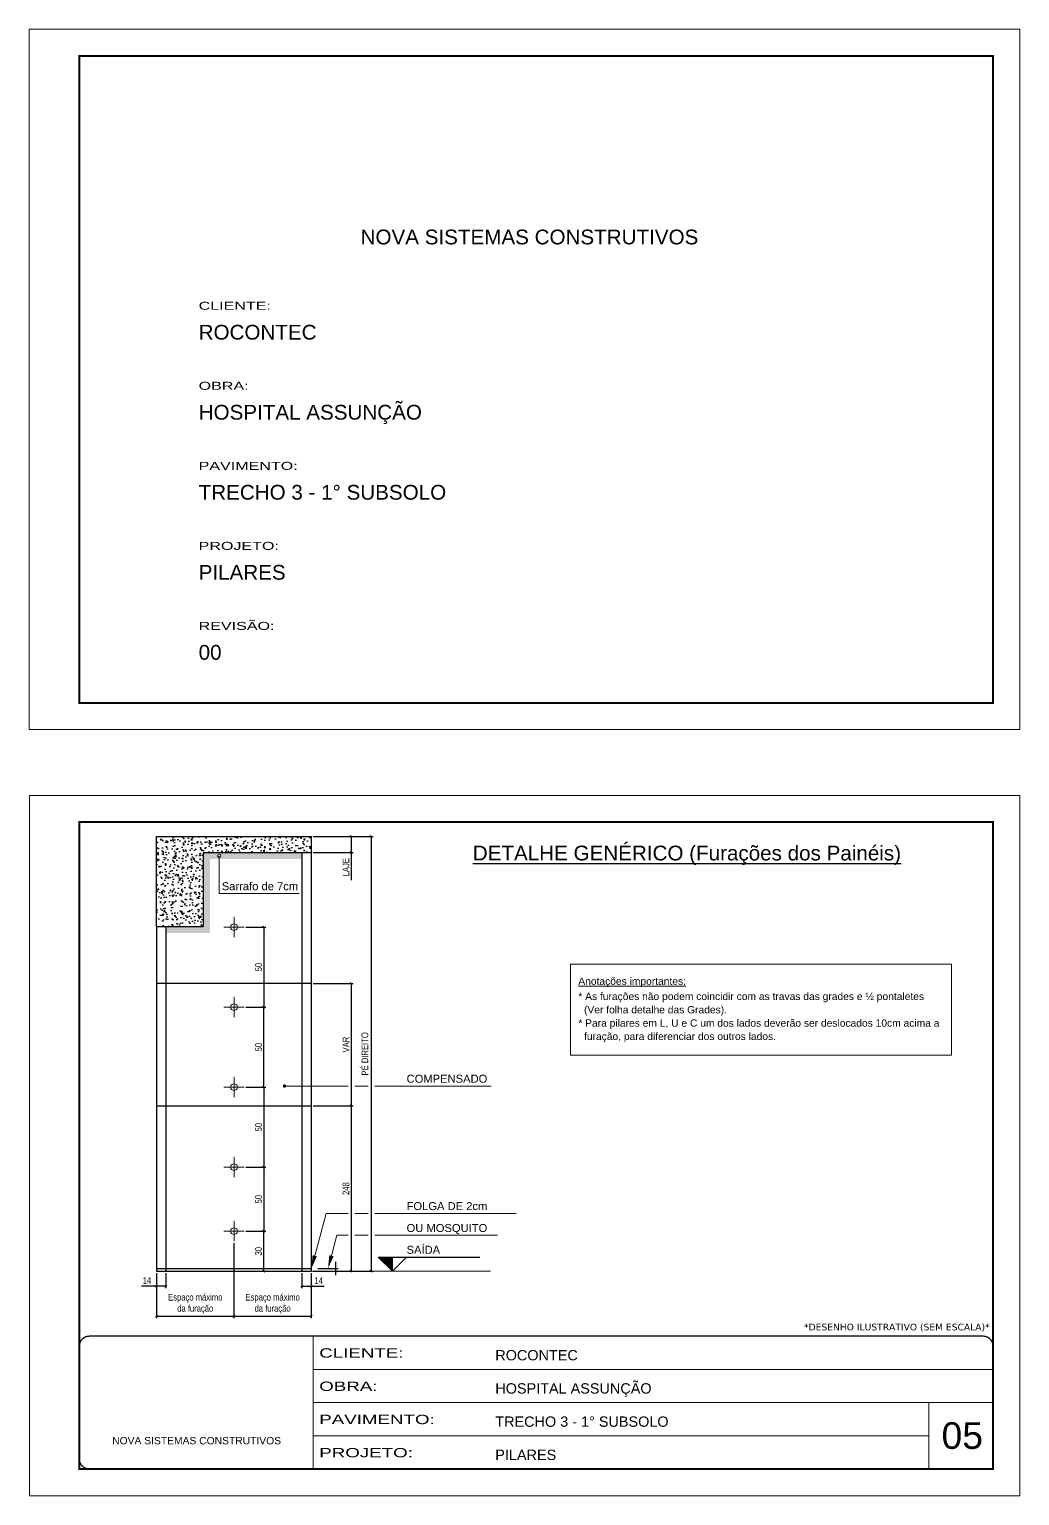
# Model space of a CAD drawing. Extents: x 2102 to 8383, y -13264 to 2718.
# Drawn here: x 2102 to 3587, y 519 to 2718 of the extents above; entities that cross this region are included whole.
import ezdxf
from ezdxf.enums import TextEntityAlignment as Align

# ---------------------------------------------------------------- set-up
doc = ezdxf.new("R2010")
doc.units = 0
for name, pattern in [('CONTINUO', [0]), ('DASHED', [0.75, 0.5, -0.25]), ('HIDDEN', [0.375, 0.25, -0.125])]:
    doc.linetypes.add(name, pattern=pattern)
for name, color, linetype, lineweight in [('CARIMBO', 255, 'Continuous', 9), ('CONCRETO', 251, 'Continuous', 25), ('Folhas', 255, 'Continuous', 9), ('Hachura', 251, 'Continuous', 9), ('SARRAFO DE PRESSAO', 251, 'DASHED', 9)]:
    doc.layers.add(name, color=color, linetype=linetype, lineweight=lineweight)
for name, color, linetype in [('COTA', 241, 'Continuous'), ('NIVEL', 7, 'Continuous'), ('Painéis', 200, 'Continuous'), ('SARR_2.2x7', 40, 'Continuous'), ('SARRAFO', 251, 'Continuous')]:
    doc.layers.add(name, color=color, linetype=linetype)
doc.styles.add('ARIAL', font='arial.ttf')
doc.styles.add('COTA TECNICA-50', font='techl___.ttf', dxfattribs={"height": 10})
doc.styles.add('stylellllll', font='verdana.ttf', dxfattribs={"height": 2})
doc.styles.add('Tecnologia', font='')
doc.styles.get('Tecnologia').set_extended_font_data('Forgotten Futurist')
doc.dimstyles.new('COTA PAINEL-50', dxfattribs={"dimtxt": 10, "dimasz": 3, "dimexe": 3, "dimexo": 3, "dimgap": 3, "dimtad": 1, "dimdec": 1, "dimzin": 12, "dimdsep": 46, "dimtxsty": 'COTA TECNICA-50', "dimblk1": 'OBLIQUE', "dimblk2": 'OBLIQUE', "dimsah": 1, "dimcen": 0.9, "dimclrd": 4, "dimclre": 4, "dimclrt": 240, "dimadec": 1, "dimazin": 3, "dimtfac": 1, "dimtdec": 1, "dimtmove": 0, "dimatfit": 3, "dimfxl": 1, "dimtolj": 1, "dimtzin": 12, "dimarcsym": 0})
pattern_1 = [(50, (-4891.949, -13639.296), (18.218467, -1.593909), [1.905, -20.955]), (355, (-4891.949, -13639.296), (-3.524283, 19.105664), [1.524, -16.764]), (100.451, (-4890.43, -13639.429), (14.69425, 17.511669), [1.619, -17.809]), (46.1842, (-4891.949, -13634.216), (27.107904, -4.204233), [2.8575, -31.4325]), (96.6356, (-4889.69, -13634.567), (23.740423, 24.742556), [2.4285, -26.7135]), (351.184, (-4891.95, -13634.216), (23.74046, 24.74251), [2.286, -25.146]), (21, (-4889.409, -13635.486), (15.161488, -10.226552), [1.905, -20.955]), (326, (-4889.409, -13635.486), (6.180203, 18.418797), [1.524, -16.764]), (71.4514, (-4888.145, -13636.338), (21.341649, 8.192286), [1.619, -17.809]), (37.5, (-4891.949, -13639.296), (0.3088603, 8.455504), [0, -16.5608, 0, -17.018, 0, -16.8275]), (7.5, (-4891.949, -13639.296), (6.6819663, 10.0180575), [0, -9.7028, 0, -16.1798, 0, -6.4135]), (327.5, (-4897.613, -13639.296), (13.5590595, -0.5728744), [0, -6.35, 0, -19.812, 0, -26.289]), (317.5, (-4900.153, -13639.296), (14.812918, 2.542649), [0, -8.255, 0, -13.1572, 0, -18.669])]

# ---------------------------------------------------------------- blocks, each defined once
blk = doc.blocks.new('_Oblique')
at = {"color": 0, "linetype": 'ByBlock', "lineweight": -2}
blk.add_line((-0.5, -0.5), (0.5, 0.5), dxfattribs=at)
blk = doc.blocks.new('*D177')
at = {"layer": 'COTA', "color": 4, "lineweight": -2, "transparency": 16777216}
for p, q in [((2528.1, 1507.5), (2588.1, 1507.5)), ((2585.1, 1507.5), (2585.1, 1483.5)), ((2528.1, 1483.5), (2588.1, 1483.5)), ((2585.1, 1483.5), (2585.1, 1442.1))]:
    blk.add_line(p, q, dxfattribs=at)
at = {"layer": 'Defpoints', "color": 0, "transparency": 16777216}
for p in [(2525.1, 1507.5), (2525.1, 1483.5), (2585.1, 1483.5)]:
    blk.add_point(p, dxfattribs=at)
at = {"layer": 'COTA', "color": 4, "lineweight": -2, "transparency": 16777216, "xscale": 3, "yscale": 3, "zscale": 3}
for p, rotation in [((2585.1, 1507.5), 90), ((2585.1, 1483.5), 270)]:
    blk.add_blockref('_Oblique', p, dxfattribs=dict(at, rotation=rotation))
at = {"layer": 'COTA', "color": 240, "transparency": 16777216, "insert": (2577, 1461.3), "char_height": 10, "attachment_point": 5, "rotation": 90, "style": 'COTA TECNICA-50'}
blk.add_mtext('\\A1;LAJE', dxfattribs=at)
blk = doc.blocks.new('*D178')
at = {"layer": 'COTA', "color": 4, "lineweight": -2, "transparency": 16777216}
for p, q in [((2528.1, 1103.5), (2588.1, 1103.5)), ((2585.1, 1103.5), (2585.1, 855.5)), ((2528.1, 855.5), (2588.1, 855.5))]:
    blk.add_line(p, q, dxfattribs=at)
at = {"layer": 'Defpoints', "color": 0, "transparency": 16777216}
for p in [(2525.1, 1103.5), (2525.1, 855.5), (2585.1, 855.5)]:
    blk.add_point(p, dxfattribs=at)
at = {"layer": 'COTA', "color": 4, "lineweight": -2, "transparency": 16777216, "xscale": 3, "yscale": 3, "zscale": 3}
for p, rotation in [((2585.1, 1103.5), 90), ((2585.1, 855.5), 270)]:
    blk.add_blockref('_Oblique', p, dxfattribs=dict(at, rotation=rotation))
at = {"layer": 'COTA', "color": 240, "transparency": 16777216, "insert": (2577, 979.5), "char_height": 10, "attachment_point": 5, "rotation": 90, "style": 'COTA TECNICA-50'}
blk.add_mtext('\\A1;248', dxfattribs=at)
blk = doc.blocks.new('*D179')
at = {"layer": 'COTA', "color": 4, "lineweight": -2, "transparency": 16777216}
for p, q in [((2528.1, 1507.5), (2618.1, 1507.5)), ((2615.1, 1507.5), (2615.1, 855.5)), ((2528.1, 855.5), (2618.1, 855.5))]:
    blk.add_line(p, q, dxfattribs=at)
at = {"layer": 'Defpoints', "color": 0, "transparency": 16777216}
for p in [(2525.1, 1507.5), (2525.1, 855.5), (2615.1, 855.5)]:
    blk.add_point(p, dxfattribs=at)
at = {"layer": 'COTA', "color": 4, "lineweight": -2, "transparency": 16777216, "xscale": 3, "yscale": 3, "zscale": 3}
for p, rotation in [((2615.1, 1507.5), 90), ((2615.1, 855.5), 270)]:
    blk.add_blockref('_Oblique', p, dxfattribs=dict(at, rotation=rotation))
at = {"layer": 'COTA', "color": 240, "transparency": 16777216, "insert": (2605.5, 1181.5), "char_height": 10, "attachment_point": 5, "rotation": 90, "style": 'COTA TECNICA-50'}
blk.add_mtext('\\A1;PÉ DIREITO', dxfattribs=at)
blk = doc.blocks.new('Furação')
at = {"color": 2}
for p, q in [((3747.5, 717.9), (3747.5, 702.9)), ((3740, 710.4), (3755, 710.4))]:
    blk.add_line(p, q, dxfattribs=at)
blk.add_circle((3747.5, 710.4), 2.5, dxfattribs=at)
blk = doc.blocks.new('*D180')
at = {"layer": 'COTA', "color": 4, "lineweight": -2, "transparency": 16777216}
for p, q in [((2409.1, 897.5), (2409.1, 785.4)), ((2293.1, 852.5), (2293.1, 785.4)), ((2293.1, 788.4), (2409.1, 788.4))]:
    blk.add_line(p, q, dxfattribs=at)
at = {"layer": 'Defpoints', "color": 0, "transparency": 16777216}
for p in [(2409.1, 900.5), (2293.1, 855.5), (2409.1, 788.4)]:
    blk.add_point(p, dxfattribs=at)
at = {"layer": 'COTA', "color": 4, "lineweight": -2, "transparency": 16777216, "xscale": 3, "yscale": 3, "zscale": 3, "rotation": 180}
blk.add_blockref('_Oblique', (2293.1, 788.4), dxfattribs=at)
at = {"layer": 'COTA', "color": 4, "lineweight": -2, "transparency": 16777216, "xscale": 3, "yscale": 3, "zscale": 3}
blk.add_blockref('_Oblique', (2409.1, 788.4), dxfattribs=at)
at = {"layer": 'COTA', "color": 240, "transparency": 16777216, "insert": (2351.1, 806.7), "char_height": 10, "attachment_point": 5, "style": 'COTA TECNICA-50'}
blk.add_mtext('\\A1;Espaço máximo\\Pda furação', dxfattribs=at)
blk = doc.blocks.new('*D181')
at = {"layer": 'COTA', "color": 4, "lineweight": -2, "transparency": 16777216}
for p, q in [((2409.1, 897.5), (2409.1, 785.4)), ((2525.1, 852.5), (2525.1, 785.4)), ((2409.1, 788.4), (2525.1, 788.4))]:
    blk.add_line(p, q, dxfattribs=at)
at = {"layer": 'Defpoints', "color": 0, "transparency": 16777216}
for p in [(2409.1, 900.5), (2525.1, 855.5), (2525.1, 788.4)]:
    blk.add_point(p, dxfattribs=at)
at = {"layer": 'COTA', "color": 4, "lineweight": -2, "transparency": 16777216, "xscale": 3, "yscale": 3, "zscale": 3, "rotation": 180}
blk.add_blockref('_Oblique', (2409.1, 788.4), dxfattribs=at)
at = {"layer": 'COTA', "color": 4, "lineweight": -2, "transparency": 16777216, "xscale": 3, "yscale": 3, "zscale": 3}
blk.add_blockref('_Oblique', (2525.1, 788.4), dxfattribs=at)
at = {"layer": 'COTA', "color": 240, "transparency": 16777216, "insert": (2467.1, 806.7), "char_height": 10, "attachment_point": 5, "style": 'COTA TECNICA-50'}
blk.add_mtext('\\A1;Espaço máximo\\Pda furação', dxfattribs=at)
blk = doc.blocks.new('*D182')
at = {"layer": 'COTA', "color": 4, "lineweight": -2, "transparency": 16777216}
for p, q in [((2293.1, 852.5), (2293.1, 830.4)), ((2307.1, 852.5), (2307.1, 830.4)), ((2293.1, 833.4), (2270.6, 833.4)), ((2307.1, 833.4), (2293.1, 833.4))]:
    blk.add_line(p, q, dxfattribs=at)
at = {"layer": 'Defpoints', "color": 0, "transparency": 16777216}
for p in [(2293.1, 855.5), (2307.1, 855.5), (2307.1, 833.4)]:
    blk.add_point(p, dxfattribs=at)
at = {"layer": 'COTA', "color": 4, "lineweight": -2, "transparency": 16777216, "xscale": 3, "yscale": 3, "zscale": 3, "rotation": 180}
blk.add_blockref('_Oblique', (2293.1, 833.4), dxfattribs=at)
at = {"layer": 'COTA', "color": 4, "lineweight": -2, "transparency": 16777216, "xscale": 3, "yscale": 3, "zscale": 3}
blk.add_blockref('_Oblique', (2307.1, 833.4), dxfattribs=at)
at = {"layer": 'COTA', "color": 240, "transparency": 16777216, "insert": (2278.7, 841.5), "char_height": 10, "attachment_point": 5, "style": 'COTA TECNICA-50'}
blk.add_mtext('\\A1;14', dxfattribs=at)
blk = doc.blocks.new('*D183')
at = {"layer": 'COTA', "color": 4, "lineweight": -2, "transparency": 16777216}
for p, q in [((2511.1, 852.5), (2511.1, 830.4)), ((2525.1, 852.5), (2525.1, 830.4)), ((2511.1, 833.4), (2525.1, 833.4)), ((2525.1, 833.4), (2544.3, 833.4))]:
    blk.add_line(p, q, dxfattribs=at)
at = {"layer": 'Defpoints', "color": 0, "transparency": 16777216}
for p in [(2511.1, 855.5), (2525.1, 855.5), (2525.1, 833.4)]:
    blk.add_point(p, dxfattribs=at)
at = {"layer": 'COTA', "color": 4, "lineweight": -2, "transparency": 16777216, "xscale": 3, "yscale": 3, "zscale": 3, "rotation": 180}
blk.add_blockref('_Oblique', (2511.1, 833.4), dxfattribs=at)
at = {"layer": 'COTA', "color": 4, "lineweight": -2, "transparency": 16777216, "xscale": 3, "yscale": 3, "zscale": 3}
blk.add_blockref('_Oblique', (2525.1, 833.4), dxfattribs=at)
at = {"layer": 'COTA', "color": 240, "transparency": 16777216, "insert": (2536.2, 841.5), "char_height": 10, "attachment_point": 5, "style": 'COTA TECNICA-50'}
blk.add_mtext('\\A1;14', dxfattribs=at)
blk = doc.blocks.new('*D184')
at = {"layer": 'COTA', "color": 4, "lineweight": -2, "transparency": 16777216}
for p, q in [((2427.1, 915.5), (2457.1, 915.5)), ((2454.1, 855.5), (2454.1, 915.5))]:
    blk.add_line(p, q, dxfattribs=at)
at = {"layer": 'Defpoints', "color": 0, "transparency": 16777216}
for p in [(2424.1, 915.5), (2454.1, 915.5), (2454.1, 855.5)]:
    blk.add_point(p, dxfattribs=at)
at = {"layer": 'COTA', "color": 4, "lineweight": -2, "transparency": 16777216, "xscale": 3, "yscale": 3, "zscale": 3}
for p, rotation in [((2454.1, 915.5), 90), ((2454.1, 855.5), 270)]:
    blk.add_blockref('_Oblique', p, dxfattribs=dict(at, rotation=rotation))
at = {"layer": 'COTA', "color": 240, "transparency": 16777216, "insert": (2445.9, 885.5), "char_height": 10, "attachment_point": 5, "rotation": 90, "style": 'COTA TECNICA-50'}
blk.add_mtext('\\A1;30', dxfattribs=at)
blk = doc.blocks.new('*D185')
at = {"layer": 'COTA', "color": 4, "lineweight": -2, "transparency": 16777216}
for p, q in [((2427.1, 1011.5), (2457.1, 1011.5)), ((2454.1, 1011.5), (2454.1, 915.5)), ((2427.1, 915.5), (2457.1, 915.5))]:
    blk.add_line(p, q, dxfattribs=at)
at = {"layer": 'Defpoints', "color": 0, "transparency": 16777216}
for p in [(2424.1, 1011.5), (2424.1, 915.5), (2454.1, 915.5)]:
    blk.add_point(p, dxfattribs=at)
at = {"layer": 'COTA', "color": 4, "lineweight": -2, "transparency": 16777216, "xscale": 3, "yscale": 3, "zscale": 3}
for p, rotation in [((2454.1, 1011.5), 90), ((2454.1, 915.5), 270)]:
    blk.add_blockref('_Oblique', p, dxfattribs=dict(at, rotation=rotation))
at = {"layer": 'COTA', "color": 240, "transparency": 16777216, "insert": (2446, 963.5), "char_height": 10, "attachment_point": 5, "rotation": 90, "style": 'COTA TECNICA-50'}
blk.add_mtext('\\A1;50', dxfattribs=at)
blk = doc.blocks.new('*D186')
at = {"layer": 'COTA', "color": 4, "lineweight": -2, "transparency": 16777216}
for p, q in [((2427.1, 1131.5), (2457.1, 1131.5)), ((2454.1, 1131.5), (2454.1, 1011.5)), ((2427.1, 1011.5), (2457.1, 1011.5))]:
    blk.add_line(p, q, dxfattribs=at)
at = {"layer": 'Defpoints', "color": 0, "transparency": 16777216}
for p in [(2424.1, 1131.5), (2424.1, 1011.5), (2454.1, 1011.5)]:
    blk.add_point(p, dxfattribs=at)
at = {"layer": 'COTA', "color": 4, "lineweight": -2, "transparency": 16777216, "xscale": 3, "yscale": 3, "zscale": 3}
for p, rotation in [((2454.1, 1131.5), 90), ((2454.1, 1011.5), 270)]:
    blk.add_blockref('_Oblique', p, dxfattribs=dict(at, rotation=rotation))
at = {"layer": 'COTA', "color": 240, "transparency": 16777216, "insert": (2446, 1071.5), "char_height": 10, "attachment_point": 5, "rotation": 90, "style": 'COTA TECNICA-50'}
blk.add_mtext('\\A1;50', dxfattribs=at)
blk = doc.blocks.new('*D187')
at = {"layer": 'COTA', "color": 4, "lineweight": -2, "transparency": 16777216}
for p, q in [((2427.1, 1251.5), (2457.1, 1251.5)), ((2454.1, 1131.5), (2454.1, 1251.5)), ((2427.1, 1131.5), (2457.1, 1131.5))]:
    blk.add_line(p, q, dxfattribs=at)
at = {"layer": 'Defpoints', "color": 0, "transparency": 16777216}
for p in [(2424.1, 1251.5), (2454.1, 1251.5), (2424.1, 1131.5)]:
    blk.add_point(p, dxfattribs=at)
at = {"layer": 'COTA', "color": 4, "lineweight": -2, "transparency": 16777216, "xscale": 3, "yscale": 3, "zscale": 3}
for p, rotation in [((2454.1, 1251.5), 90), ((2454.1, 1131.5), 270)]:
    blk.add_blockref('_Oblique', p, dxfattribs=dict(at, rotation=rotation))
at = {"layer": 'COTA', "color": 240, "transparency": 16777216, "insert": (2446, 1191.5), "char_height": 10, "attachment_point": 5, "rotation": 90, "style": 'COTA TECNICA-50'}
blk.add_mtext('\\A1;50', dxfattribs=at)
blk = doc.blocks.new('*D188')
at = {"layer": 'COTA', "color": 4, "lineweight": -2, "transparency": 16777216}
for p, q in [((2427.1, 1371.5), (2457.1, 1371.5)), ((2454.1, 1371.5), (2454.1, 1251.5)), ((2427.1, 1251.5), (2457.1, 1251.5))]:
    blk.add_line(p, q, dxfattribs=at)
at = {"layer": 'Defpoints', "color": 0, "transparency": 16777216}
for p in [(2424.1, 1371.5), (2424.1, 1251.5), (2454.1, 1251.5)]:
    blk.add_point(p, dxfattribs=at)
at = {"layer": 'COTA', "color": 4, "lineweight": -2, "transparency": 16777216, "xscale": 3, "yscale": 3, "zscale": 3}
for p, rotation in [((2454.1, 1371.5), 90), ((2454.1, 1251.5), 270)]:
    blk.add_blockref('_Oblique', p, dxfattribs=dict(at, rotation=rotation))
at = {"layer": 'COTA', "color": 240, "transparency": 16777216, "insert": (2446, 1311.5), "char_height": 10, "attachment_point": 5, "rotation": 90, "style": 'COTA TECNICA-50'}
blk.add_mtext('\\A1;50', dxfattribs=at)
blk = doc.blocks.new('_Dot')
at = {"color": 0, "linetype": 'ByBlock', "lineweight": -2}
blk.add_line((-0.5, 0), (-1, 0), dxfattribs=at)
at = {"color": 0, "linetype": 'ByBlock', "const_width": 0.5}
blk.add_lwpolyline([(-0.25, 0, 1), (0.25, 0, 1)], format="xyb", close=True, dxfattribs=at)
blk = doc.blocks.new('*D189')
at = {"layer": 'COTA', "color": 4, "lineweight": -2, "transparency": 16777216}
for p, q in [((2528.1, 1287.2), (2588.1, 1287.2)), ((2585.1, 1287.2), (2585.1, 1103.5)), ((2528.1, 1103.5), (2588.1, 1103.5))]:
    blk.add_line(p, q, dxfattribs=at)
at = {"layer": 'Defpoints', "color": 0, "transparency": 16777216}
for p in [(2525.1, 1287.2), (2525.1, 1103.5), (2585.1, 1103.5)]:
    blk.add_point(p, dxfattribs=at)
at = {"layer": 'COTA', "color": 4, "lineweight": -2, "transparency": 16777216, "xscale": 3, "yscale": 3, "zscale": 3}
for p, rotation in [((2585.1, 1287.2), 90), ((2585.1, 1103.5), 270)]:
    blk.add_blockref('_Oblique', p, dxfattribs=dict(at, rotation=rotation))
at = {"layer": 'COTA', "color": 240, "transparency": 16777216, "insert": (2577.1, 1195.4), "char_height": 10, "attachment_point": 5, "rotation": 90, "style": 'COTA TECNICA-50'}
blk.add_mtext('\\A1;VAR', dxfattribs=at)
blk = doc.blocks.new('9999999999')
at = {"color": 30, "linetype": 'CONTINUO'}
for p, q in [((98564.6, 34230.2), (98564.6, 34429.4)), ((98564.6, 34379.6), (99584, 34379.6)), ((98564.6, 34329.8), (99488, 34329.8)), ((99584, 34329.8), (99488, 34329.8)), ((99488, 34329.8), (99488, 34230.2)), ((98564.6, 34280), (99488, 34280))]:
    blk.add_line(p, q, dxfattribs=at)
at = {"color": 30, "linetype": 'CONTINUO', "const_width": 2}
blk.add_lwpolyline([(99584, 34230.2), (99584, 34414.4, 0.414214), (99569, 34429.4), (98229, 34429.4, 0.414214), (98214, 34414.4), (98214, 34245.2, 0.414214), (98229, 34230.2), (99584, 34230.2)], format="xyb", dxfattribs=at)
at = {"layer": 'Folhas'}
blk.add_lwpolyline([(98139, 34190.2), (99624, 34190.2), (99624, 35240.2), (98139, 35240.2)], close=True, dxfattribs=at)
at = {"layer": 'Folhas', "color": 30, "const_width": 3}
blk.add_lwpolyline([(98214, 34230.2), (99584, 34230.2), (99584, 35200.2), (98214, 35200.2)], close=True, dxfattribs=at)
at = {"color": 7, "linetype": 'Continuous', "ltscale": 5, "style": 'ARIAL'}
for s, height, p in [('ROCONTEC', 15.48, (98837.7, 34393.1)), ('HOSPITAL ASSUNÇÃO', 15.483, (98837.7, 34343.3)), ('TRECHO 3 - 1° SUBSOLO', 15.483, (98837.7, 34293.5)), ('NOVA SISTEMAS CONSTRUTIVOS', 11.059, (98263.2, 34267.2)), ('PILARES', 15.48, (98837.7, 34243.7))]:
    blk.add_text(s, height=height, dxfattribs=at).set_placement(p)
at = {"layer": 'Folhas', "color": 7, "style": 'Tecnologia', "width": 1.5}
for s, p in [('CLIENTE:', (98573.7, 34397.2)), ('OBRA:', (98573.7, 34347.3)), ('PAVIMENTO:', (98573.7, 34297.5)), ('PROJETO:', (98573.7, 34247.7))]:
    blk.add_text(s, height=14, dxfattribs=at).set_placement(p)

msp = doc.modelspace()

# ---------------------------------------------------------------- hatches: boundary and pattern name
at = {"layer": 'CONCRETO'}
h = msp.add_hatch(dxfattribs=at)
h.set_pattern_fill('AR-CONC', color=256, scale=0.1, style=0)
h.set_pattern_definition(pattern_1)
h.paths.add_polyline_path([(2363.14, 1483.51), (2442.14, 1483.51), (2442.14, 1507.51), (2293.14, 1507.51), (2293.14, 1372.51), (2363.14, 1372.51)])
h = msp.add_hatch(dxfattribs=at)
h.set_pattern_fill('AR-CONC', color=256, scale=0.1, style=0)
h.set_pattern_definition(pattern_1)
h.paths.add_polyline_path([(2442.14, 1507.51), (2442.14, 1483.51), (2525.14, 1483.51), (2525.14, 1507.51)])
at = {"layer": 'NIVEL'}
msp.add_hatch(color=256, dxfattribs=at).paths.add_polyline_path([(2625.55, 876.72), (2646.77, 855.51), (2646.77, 876.72)])
at = {"layer": 'SARRAFO'}
msp.add_hatch(color=256, dxfattribs=at).paths.add_polyline_path([(2363.14, 1372.51), (2307.14, 1372.51), (2307.14, 1362.51), (2373.14, 1362.51), (2373.14, 1473.51), (2387.14, 1473.51), (2387.14, 1476.01, -0.4142136), (2384.64, 1478.51, -1), (2389.64, 1478.51, -0.4142136), (2387.14, 1476.01), (2387.14, 1473.51), (2511.14, 1473.51), (2511.14, 1483.51), (2363.14, 1483.51)])

# ---------------------------------------------------------------- linework, layer by layer
for p, q in [((2535.14, 859.51), (2565.14, 859.51)), ((2561.14, 869.51), (2561.14, 849.51))]:
    msp.add_line(p, q)
at = {"layer": 'CONCRETO'}
for p, q in [((2293.14, 1507.51), (2525.14, 1507.51)), ((2293.14, 1372.51), (2293.14, 1507.51)), ((2525.14, 1507.51), (2525.14, 1483.51))]:
    msp.add_line(p, q, dxfattribs=at)
at = {"layer": 'Folhas'}
msp.add_lwpolyline([(2102.28, 1667.6), (3587.28, 1667.6), (3587.28, 2717.6), (2102.28, 2717.6)], close=True, dxfattribs=at)
at = {"layer": 'Folhas', "color": 30, "const_width": 3}
msp.add_lwpolyline([(2177.28, 1707.6), (3547.28, 1707.6), (3547.28, 2677.6), (2177.28, 2677.6)], close=True, dxfattribs=at)
at = {"layer": 'Folhas', "color": 30}
msp.add_lwpolyline([(2913.76, 1316.05), (3484.97, 1316.05), (3484.97, 1179.55), (2913.76, 1179.55)], close=True, dxfattribs=at)
at = {"layer": 'Hachura'}
for p, q in [((2387.14, 1478.51), (2387.14, 1421.83)), ((2387.14, 1421.83), (2506.82, 1421.83)), ((2489.89, 1133.19), (2580.14, 1133.19)), ((2590.14, 1133.19), (2610.14, 1133.19)), ((2620.14, 1133.19), (2794.61, 1133.19)), ((2530.31, 878.83), (2547.3, 942.21)), ((2547.3, 942.21), (2580.14, 942.21)), ((2590.14, 942.21), (2610.14, 942.21)), ((2620.14, 942.21), (2832.52, 942.21)), ((2555.31, 878.83), (2563.5, 909.37)), ((2563.5, 909.37), (2580.14, 909.37)), ((2590.14, 909.37), (2610.14, 909.37)), ((2620.14, 909.37), (2804.52, 909.37))]:
    msp.add_line(p, q, dxfattribs=at)
at = {"layer": 'Hachura', "ltscale": 0.5}
msp.add_lwpolyline([(2525.14, 855.51), (2793.95, 855.51)], dxfattribs=at)
at = {"layer": 'Hachura'}
msp.add_circle((2387.14, 1478.51), 2.5, dxfattribs=at)
for points in [[(2533.53, 877.96), (2525.14, 859.51), (2527.09, 879.69)], [(2558.53, 877.96), (2550.14, 859.51), (2552.09, 879.69)]]:
    msp.add_solid(points, dxfattribs=at)
at = {"layer": 'NIVEL'}
for p, q in [((2646.77, 855.51), (2625.55, 876.72)), ((2625.55, 876.72), (2777.76, 876.72)), ((2646.77, 855.51), (2667.98, 876.72)), ((2646.77, 855.51), (2646.77, 876.72))]:
    msp.add_line(p, q, dxfattribs=at)
at = {"layer": 'Painéis'}
for p, q in [((2363.14, 1483.51), (2525.14, 1483.51)), ((2363.14, 1483.51), (2363.14, 1372.51)), ((2525.14, 1483.51), (2525.14, 855.51)), ((2293.14, 1372.51), (2363.14, 1372.51)), ((2293.14, 1372.51), (2293.14, 855.51)), ((2293.14, 1287.22), (2525.14, 1287.22)), ((2293.14, 1103.51), (2525.14, 1103.51)), ((2293.14, 859.51), (2525.14, 859.51)), ((2293.14, 855.51), (2525.14, 855.51))]:
    msp.add_line(p, q, dxfattribs=at)
at = {"layer": 'SARR_2.2x7', "linetype": 'HIDDEN'}
for p, q in [((2511.14, 1483.51), (2511.14, 855.51)), ((2307.14, 1372.51), (2307.14, 855.51))]:
    msp.add_line(p, q, dxfattribs=at)

# ---------------------------------------------------------------- block references
at = {"layer": 'CARIMBO', "xscale": 2, "yscale": 2, "zscale": 2}
for p in [(-5085.81, -49.28), (-5085.81, -169.28), (-5085.81, -289.28), (-5085.81, -409.28), (-5085.81, -505.28)]:
    msp.add_blockref('Furação', p, dxfattribs=at)
at = {"layer": 'Hachura', "xscale": 5, "yscale": 5, "zscale": 5, "rotation": 180}
msp.add_blockref('_Dot', (2484.89, 1133.19), dxfattribs=at)
at = {"layer": 'SARRAFO DE PRESSAO', "color": 6, "linetype": 'ByBlock'}
msp.add_blockref('9999999999', (-96036.69, -33671.18), dxfattribs=at)

# ---------------------------------------------------------------- texts
at = {"color": 0, "linetype": 'Continuous', "ltscale": 5, "style": 'ARIAL'}
for s, height, p in [('NOVA SISTEMAS CONSTRUTIVOS', 22.1184, (2599.02, 2395.18)), ('ROCONTEC', 22.118, (2356.18, 2252.4)), ('HOSPITAL ASSUNÇÃO', 22.1184, (2356.18, 2132.4)), ('TRECHO 3 - 1° SUBSOLO', 22.1184, (2356.18, 2012.4)), ('PILARES', 22.118, (2356.18, 1892.4)), ('00', 22.118, (2356.18, 1772.4))]:
    msp.add_text(s, height=height, dxfattribs=at).set_placement(p)
msp.add_text('%%UDETALHE GENÉRICO (Furações dos Painéis)', height=22.1184, dxfattribs=at).set_placement((3088.32, 1471.49), align=Align.CENTER)
at = {"layer": 'CARIMBO', "color": 0, "linetype": 'Continuous', "ltscale": 5, "style": 'ARIAL'}
for s, p in [('Sarrafo de 7cm', (2390.82, 1426.83)), ('COMPENSADO', (2667.98, 1138.19)), ('FOLGA DE 2cm', (2667.98, 947.21)), ('OU MOSQUITO', (2667.98, 914.37)), ('SAÍDA', (2667.98, 881.72))]:
    msp.add_text(s, height=12, dxfattribs=at).set_placement(p)
at = {"layer": 'CARIMBO', "style": 'stylellllll'}
msp.add_text('*DESENHO ILUSTRATIVO (SEM ESCALA)*', height=10, dxfattribs=at).set_placement((3542.28, 766.85), align=Align.RIGHT)
at = {"layer": 'CARIMBO', "style": 'ARIAL'}
msp.add_text('05', height=40, dxfattribs=at).set_placement((3470.14, 589.17))
msp.add_text('05', height=40, dxfattribs=at).set_placement((3470.14, 589.17))
at = {"layer": 'Folhas', "color": 30, "style": 'Tecnologia', "width": 1.5}
for s, p in [('CLIENTE:', (2356.18, 2297.11)), ('OBRA:', (2356.18, 2177.11)), ('PAVIMENTO:', (2356.18, 2057.11)), ('PROJETO:', (2356.18, 1937.11)), ('REVISÃO:', (2356.18, 1817.11))]:
    msp.add_text(s, height=12, dxfattribs=at).set_placement(p)
at = {"layer": 'Folhas', "color": 7, "style": 'ARIAL'}
for s, p in [('%%UAnotações importantes:', (2925.51, 1284.93)), ('* As furações não podem coincidir com as travas das grades e ½ pontaletes', (2925.51, 1262.19)), ('  (Ver folha detalhe das Grades).', (2925.51, 1242.19)), ('* Para pilares em L, U e C um dos lados deverão ser deslocados 10cm acima a', (2925.51, 1222.19)), ('  furação, para diferenciar dos outros lados.', (2925.51, 1202.19))]:
    msp.add_text(s, height=11, dxfattribs=at).set_placement(p)

# ---------------------------------------------------------------- dimensions: what is measured, and where the dimension line sits
at = {"layer": 'COTA'}
for base, p1, p2, text, picture, middle in [((2585.14, 1483.51), (2525.14, 1507.51), (2525.14, 1483.51), 'LAJE', '*D177', (2585.14, 1461.28)), ((2585.14, 1103.51), (2525.14, 1287.22), (2525.14, 1103.51), 'VAR', '*D189', (2585.14, 1195.36))]:
    dim = msp.add_linear_dim(base=base, p1=p1, p2=p2, angle=90, text=text, dimstyle='COTA PAINEL-50', dxfattribs=at)
    dim.commit()
    dim.dimension.update_dxf_attribs({"geometry": picture, "text_midpoint": middle, "dimtype": 160})
for base, p1, p2, text, picture, middle in [((2615.14, 855.51), (2525.14, 1507.51), (2525.14, 855.51), 'PÉ DIREITO', '*D179', (2605.46, 1181.51)), ((2454.14, 1251.51), (2424.14, 1371.51), (2424.14, 1251.51), '50', '*D188', (2446.03, 1311.51)), ((2454.14, 1251.51), (2424.14, 1131.51), (2424.14, 1251.51), '50', '*D187', (2446.03, 1191.51)), ((2454.14, 1011.51), (2424.14, 1131.51), (2424.14, 1011.51), '50', '*D186', (2446.03, 1071.51)), ((2454.14, 915.51), (2424.14, 1011.51), (2424.14, 915.51), '50', '*D185', (2446.03, 963.51)), ((2454.14, 915.51), (2454.14, 855.51), (2424.14, 915.51), '30', '*D184', (2445.92, 885.51))]:
    dim = msp.add_linear_dim(base=base, p1=p1, p2=p2, angle=90, text=text, dimstyle='COTA PAINEL-50', dxfattribs=at)
    dim.commit()
    dim.dimension.update_dxf_attribs({"geometry": picture, "text_midpoint": middle})
dim = msp.add_linear_dim(base=(2585.14, 855.51), p1=(2525.14, 1103.51), p2=(2525.14, 855.51), angle=90, dimstyle='COTA PAINEL-50', dxfattribs=at)
dim.commit()
dim.dimension.update_dxf_attribs({"geometry": '*D178', "text_midpoint": (2577.04, 979.51)})
for base, p1, p2, picture, middle in [((2409.14, 788.38), (2293.14, 855.51), (2409.14, 900.51), '*D180', (2351.14, 788.38)), ((2525.14, 788.38), (2409.14, 900.51), (2525.14, 855.51), '*D181', (2467.14, 788.38))]:
    dim = msp.add_linear_dim(base=base, p1=p1, p2=p2, text='Espaço máximo\\Pda furação', dimstyle='COTA PAINEL-50', dxfattribs=at)
    dim.commit()
    dim.dimension.update_dxf_attribs({"geometry": picture, "text_midpoint": middle, "dimtype": 160})
dim = msp.add_linear_dim(base=(2307.14, 833.38), p1=(2293.14, 855.51), p2=(2307.14, 855.51), dimstyle='COTA PAINEL-50', dxfattribs=at)
dim.commit()
dim.dimension.update_dxf_attribs({"geometry": '*D182', "text_midpoint": (2278.69, 833.38), "dimtype": 160})
dim = msp.add_linear_dim(base=(2525.14, 833.38), p1=(2511.14, 855.51), p2=(2525.14, 855.51), dimstyle='COTA PAINEL-50', dxfattribs=at)
dim.commit()
dim.dimension.update_dxf_attribs({"geometry": '*D183', "text_midpoint": (2536.2, 841.45)})

doc.saveas('drawing.dxf')
